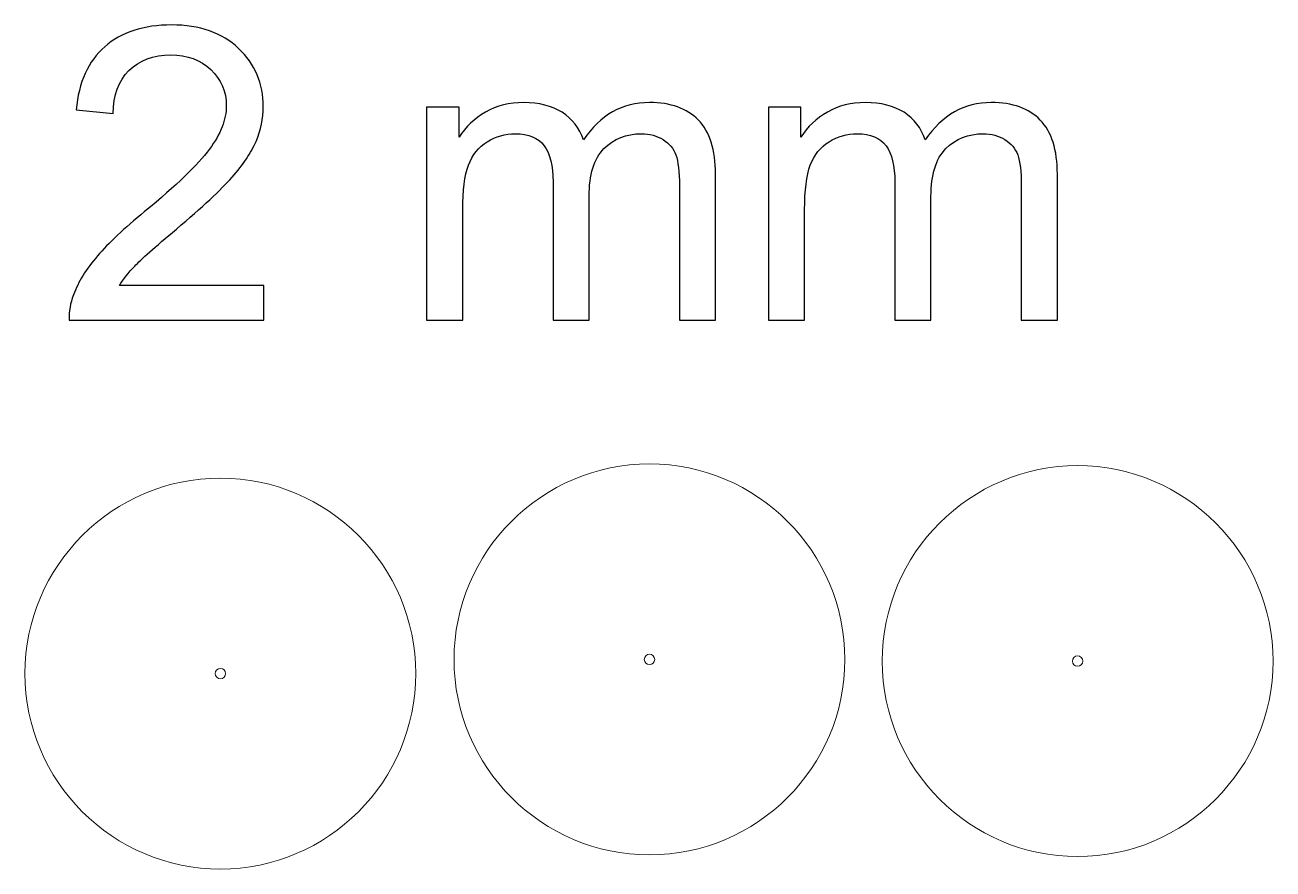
# Model space of a CAD drawing. Header units: millimetres. Extents: x -104 to 136, y -51 to 111.
import ezdxf

# ---------------------------------------------------------------- set-up
doc = ezdxf.new("R2010")
doc.units = ezdxf.units.MM
doc.header["$MEASUREMENT"] = 0
doc.layers.add('layer 1', color=7, linetype='Continuous')

msp = doc.modelspace()

# ---------------------------------------------------------------- linework, layer by layer
at = {"layer": 'layer 1', "color": 250}
for points, knots in [([(-57.7088, 61.2219), (-57.7088, 61.2219), (-57.7088, 54.6067), (-57.7088, 54.6067), (-57.7088, 54.6067), (-57.7088, 54.6067), (-95.0376, 54.6067), (-95.0376, 54.6067), (-95.0376, 54.6067), (-95.0901, 56.2736), (-94.8144, 57.8749), (-94.2238, 59.4237), (-94.2238, 59.4237), (-93.2656, 61.957), (-91.73, 64.4639), (-89.6168, 66.9184), (-89.6168, 66.9184), (-87.5036, 69.3728), (-84.4847, 72.2079), (-80.5602, 75.4237), (-80.5602, 75.4237), (-74.4569, 80.4507), (-70.3092, 84.4277), (-68.1435, 87.3678), (-68.1435, 87.3678), (-65.9647, 90.3079), (-64.8753, 93.0905), (-64.8753, 95.7156), (-64.8753, 95.7156), (-64.8753, 98.4588), (-65.8597, 100.7689), (-67.8285, 102.659), (-67.8285, 102.659), (-69.7973, 104.5359), (-72.3699, 105.4809), (-75.5332, 105.4809), (-75.5332, 105.4809), (-78.8801, 105.4809), (-81.5577, 104.4834), (-83.5659, 102.4883), (-83.5659, 102.4883), (-85.5741, 100.5064), (-86.5848, 97.7501), (-86.611, 94.2193), (-86.611, 94.2193), (-86.611, 94.2193), (-93.6988, 94.9281), (-93.6988, 94.9281), (-93.6988, 94.9281), (-93.2131, 100.2308), (-91.3756, 104.2734), (-88.1992, 107.056), (-88.1992, 107.056), (-85.0097, 109.8386), (-80.744, 111.2299), (-75.3756, 111.2299), (-75.3756, 111.2299), (-69.968, 111.2299), (-65.6759, 109.7336), (-62.5258, 106.7279), (-62.5258, 106.7279), (-59.3626, 103.7221), (-57.7875, 99.9945), (-57.7875, 95.5581), (-57.7875, 95.5581), (-57.7875, 93.3005), (-58.2469, 91.0823), (-59.1788, 88.9035), (-59.1788, 88.9035), (-60.0976, 86.7116), (-61.6333, 84.4146), (-63.7727, 81.9995), (-63.7727, 81.9995), (-65.9253, 79.5976), (-69.4823, 76.2768), (-74.4437, 72.0767), (-74.4437, 72.0767), (-78.6045, 68.5853), (-81.2821, 66.2227), (-82.4634, 64.9758), (-82.4634, 64.9758), (-83.6447, 63.7289), (-84.616, 62.482), (-85.3904, 61.2219), (-85.3904, 61.2219), (-85.3904, 61.2219), (-57.7088, 61.2219), (-57.7088, 61.2219)], [0, 0, 0, 0, 0.04347826, 0.04347826, 0.04347826, 0.04347826, 0.08695652, 0.08695652, 0.08695652, 0.08695652, 0.13043478, 0.13043478, 0.13043478, 0.13043478, 0.17391304, 0.17391304, 0.17391304, 0.17391304, 0.2173913, 0.2173913, 0.2173913, 0.2173913, 0.26086957, 0.26086957, 0.26086957, 0.26086957, 0.30434783, 0.30434783, 0.30434783, 0.30434783, 0.34782609, 0.34782609, 0.34782609, 0.34782609, 0.39130435, 0.39130435, 0.39130435, 0.39130435, 0.43478261, 0.43478261, 0.43478261, 0.43478261, 0.47826087, 0.47826087, 0.47826087, 0.47826087, 0.52173913, 0.52173913, 0.52173913, 0.52173913, 0.56521739, 0.56521739, 0.56521739, 0.56521739, 0.60869565, 0.60869565, 0.60869565, 0.60869565, 0.65217391, 0.65217391, 0.65217391, 0.65217391, 0.69565217, 0.69565217, 0.69565217, 0.69565217, 0.73913043, 0.73913043, 0.73913043, 0.73913043, 0.7826087, 0.7826087, 0.7826087, 0.7826087, 0.82608696, 0.82608696, 0.82608696, 0.82608696, 0.86956522, 0.86956522, 0.86956522, 0.86956522, 0.91304348, 0.91304348, 0.91304348, 0.91304348, 1, 1, 1, 1]), ([(-26.444, 54.6067), (-26.444, 54.6067), (-26.444, 95.4794), (-26.444, 95.4794), (-26.444, 95.4794), (-26.444, 95.4794), (-20.2226, 95.4794), (-20.2226, 95.4794), (-20.2226, 95.4794), (-20.2226, 95.4794), (-20.2226, 89.7042), (-20.2226, 89.7042), (-20.2226, 89.7042), (-18.9494, 91.6992), (-17.2431, 93.3137), (-15.1168, 94.5212), (-15.1168, 94.5212), (-12.9904, 95.7419), (-10.5754, 96.3456), (-7.8584, 96.3456), (-7.8584, 96.3456), (-4.8395, 96.3456), (-2.3588, 95.7156), (-0.4294, 94.4687), (-0.4294, 94.4687), (1.5001, 93.2086), (2.8651, 91.463), (3.6526, 89.2054), (3.6526, 89.2054), (6.9077, 93.9699), (11.121, 96.3456), (16.3187, 96.3456), (16.3187, 96.3456), (20.3876, 96.3456), (23.5246, 95.23), (25.7034, 92.9855), (25.7034, 92.9855), (27.8953, 90.7411), (28.9979, 87.2891), (28.9979, 82.6295), (28.9979, 82.6295), (28.9979, 82.6295), (28.9979, 54.6067), (28.9979, 54.6067), (28.9979, 54.6067), (28.9979, 54.6067), (22.0676, 54.6067), (22.0676, 54.6067), (22.0676, 54.6067), (22.0676, 54.6067), (22.0676, 80.3326), (22.0676, 80.3326), (22.0676, 80.3326), (22.0676, 83.0889), (21.8314, 85.084), (21.3851, 86.3047), (21.3851, 86.3047), (20.9389, 87.5253), (20.1251, 88.4966), (18.9307, 89.2448), (18.9307, 89.2448), (17.7494, 89.9929), (16.3581, 90.3604), (14.7699, 90.3604), (14.7699, 90.3604), (11.8823, 90.3604), (9.4935, 89.4023), (7.5903, 87.4991), (7.5903, 87.4991), (5.6871, 85.5828), (4.742, 82.5245), (4.742, 78.3244), (4.742, 78.3244), (4.742, 78.3244), (4.742, 54.6067), (4.742, 54.6067), (4.742, 54.6067), (4.742, 54.6067), (-2.1882, 54.6067), (-2.1882, 54.6067), (-2.1882, 54.6067), (-2.1882, 54.6067), (-2.1882, 81.1332), (-2.1882, 81.1332), (-2.1882, 81.1332), (-2.1882, 84.2046), (-2.7526, 86.5147), (-3.8814, 88.0503), (-3.8814, 88.0503), (-5.0102, 89.586), (-6.8609, 90.3604), (-9.4203, 90.3604), (-9.4203, 90.3604), (-11.3629, 90.3604), (-13.1611, 89.8485), (-14.8149, 88.8247), (-14.8149, 88.8247), (-16.4687, 87.801), (-17.6631, 86.3047), (-18.4112, 84.3227), (-18.4112, 84.3227), (-19.1463, 82.3539), (-19.5138, 79.5057), (-19.5138, 75.7912), (-19.5138, 75.7912), (-19.5138, 75.7912), (-19.5138, 54.6067), (-19.5138, 54.6067), (-19.5138, 54.6067), (-19.5138, 54.6067), (-26.444, 54.6067), (-26.444, 54.6067)], [0, 0, 0, 0, 0.03448276, 0.03448276, 0.03448276, 0.03448276, 0.06896552, 0.06896552, 0.06896552, 0.06896552, 0.10344828, 0.10344828, 0.10344828, 0.10344828, 0.13793103, 0.13793103, 0.13793103, 0.13793103, 0.17241379, 0.17241379, 0.17241379, 0.17241379, 0.20689655, 0.20689655, 0.20689655, 0.20689655, 0.24137931, 0.24137931, 0.24137931, 0.24137931, 0.27586207, 0.27586207, 0.27586207, 0.27586207, 0.31034483, 0.31034483, 0.31034483, 0.31034483, 0.34482759, 0.34482759, 0.34482759, 0.34482759, 0.37931034, 0.37931034, 0.37931034, 0.37931034, 0.4137931, 0.4137931, 0.4137931, 0.4137931, 0.44827586, 0.44827586, 0.44827586, 0.44827586, 0.48275862, 0.48275862, 0.48275862, 0.48275862, 0.51724138, 0.51724138, 0.51724138, 0.51724138, 0.55172414, 0.55172414, 0.55172414, 0.55172414, 0.5862069, 0.5862069, 0.5862069, 0.5862069, 0.62068966, 0.62068966, 0.62068966, 0.62068966, 0.65517241, 0.65517241, 0.65517241, 0.65517241, 0.68965517, 0.68965517, 0.68965517, 0.68965517, 0.72413793, 0.72413793, 0.72413793, 0.72413793, 0.75862069, 0.75862069, 0.75862069, 0.75862069, 0.79310345, 0.79310345, 0.79310345, 0.79310345, 0.82758621, 0.82758621, 0.82758621, 0.82758621, 0.86206897, 0.86206897, 0.86206897, 0.86206897, 0.89655172, 0.89655172, 0.89655172, 0.89655172, 0.93103448, 0.93103448, 0.93103448, 0.93103448, 1, 1, 1, 1]), ([(39.157, 54.6067), (39.157, 54.6067), (39.157, 95.4794), (39.157, 95.4794), (39.157, 95.4794), (39.157, 95.4794), (45.3784, 95.4794), (45.3784, 95.4794), (45.3784, 95.4794), (45.3784, 95.4794), (45.3784, 89.7042), (45.3784, 89.7042), (45.3784, 89.7042), (46.6516, 91.6992), (48.3579, 93.3137), (50.4842, 94.5212), (50.4842, 94.5212), (52.6106, 95.7419), (55.0256, 96.3456), (57.7426, 96.3456), (57.7426, 96.3456), (60.7615, 96.3456), (63.2422, 95.7156), (65.1716, 94.4687), (65.1716, 94.4687), (67.1011, 93.2086), (68.4661, 91.463), (69.2536, 89.2054), (69.2536, 89.2054), (72.5087, 93.9699), (76.722, 96.3456), (81.9197, 96.3456), (81.9197, 96.3456), (85.9886, 96.3456), (89.1256, 95.23), (91.3044, 92.9855), (91.3044, 92.9855), (93.4963, 90.7411), (94.5989, 87.2891), (94.5989, 82.6295), (94.5989, 82.6295), (94.5989, 82.6295), (94.5989, 54.6067), (94.5989, 54.6067), (94.5989, 54.6067), (94.5989, 54.6067), (87.6686, 54.6067), (87.6686, 54.6067), (87.6686, 54.6067), (87.6686, 54.6067), (87.6686, 80.3326), (87.6686, 80.3326), (87.6686, 80.3326), (87.6686, 83.0889), (87.4324, 85.084), (86.9861, 86.3047), (86.9861, 86.3047), (86.5399, 87.5253), (85.7261, 88.4966), (84.5317, 89.2448), (84.5317, 89.2448), (83.3504, 89.9929), (81.9591, 90.3604), (80.3709, 90.3604), (80.3709, 90.3604), (77.4833, 90.3604), (75.0945, 89.4023), (73.1913, 87.4991), (73.1913, 87.4991), (71.2881, 85.5828), (70.343, 82.5245), (70.343, 78.3244), (70.343, 78.3244), (70.343, 78.3244), (70.343, 54.6067), (70.343, 54.6067), (70.343, 54.6067), (70.343, 54.6067), (63.4128, 54.6067), (63.4128, 54.6067), (63.4128, 54.6067), (63.4128, 54.6067), (63.4128, 81.1332), (63.4128, 81.1332), (63.4128, 81.1332), (63.4128, 84.2046), (62.8484, 86.5147), (61.7196, 88.0503), (61.7196, 88.0503), (60.5908, 89.586), (58.7401, 90.3604), (56.1807, 90.3604), (56.1807, 90.3604), (54.2381, 90.3604), (52.4399, 89.8485), (50.7861, 88.8247), (50.7861, 88.8247), (49.1323, 87.801), (47.9379, 86.3047), (47.1898, 84.3227), (47.1898, 84.3227), (46.4547, 82.3539), (46.0872, 79.5057), (46.0872, 75.7912), (46.0872, 75.7912), (46.0872, 75.7912), (46.0872, 54.6067), (46.0872, 54.6067), (46.0872, 54.6067), (46.0872, 54.6067), (39.157, 54.6067), (39.157, 54.6067)], [0, 0, 0, 0, 0.03448276, 0.03448276, 0.03448276, 0.03448276, 0.06896552, 0.06896552, 0.06896552, 0.06896552, 0.10344828, 0.10344828, 0.10344828, 0.10344828, 0.13793103, 0.13793103, 0.13793103, 0.13793103, 0.17241379, 0.17241379, 0.17241379, 0.17241379, 0.20689655, 0.20689655, 0.20689655, 0.20689655, 0.24137931, 0.24137931, 0.24137931, 0.24137931, 0.27586207, 0.27586207, 0.27586207, 0.27586207, 0.31034483, 0.31034483, 0.31034483, 0.31034483, 0.34482759, 0.34482759, 0.34482759, 0.34482759, 0.37931034, 0.37931034, 0.37931034, 0.37931034, 0.4137931, 0.4137931, 0.4137931, 0.4137931, 0.44827586, 0.44827586, 0.44827586, 0.44827586, 0.48275862, 0.48275862, 0.48275862, 0.48275862, 0.51724138, 0.51724138, 0.51724138, 0.51724138, 0.55172414, 0.55172414, 0.55172414, 0.55172414, 0.5862069, 0.5862069, 0.5862069, 0.5862069, 0.62068966, 0.62068966, 0.62068966, 0.62068966, 0.65517241, 0.65517241, 0.65517241, 0.65517241, 0.68965517, 0.68965517, 0.68965517, 0.68965517, 0.72413793, 0.72413793, 0.72413793, 0.72413793, 0.75862069, 0.75862069, 0.75862069, 0.75862069, 0.79310345, 0.79310345, 0.79310345, 0.79310345, 0.82758621, 0.82758621, 0.82758621, 0.82758621, 0.86206897, 0.86206897, 0.86206897, 0.86206897, 0.89655172, 0.89655172, 0.89655172, 0.89655172, 0.93103448, 0.93103448, 0.93103448, 0.93103448, 1, 1, 1, 1])]:
    msp.add_open_spline(points, degree=3, knots=knots, dxfattribs=at)
at = {"layer": 'layer 1', "color": 242, "lineweight": 15}
for points in [[(16.3265, 27.0032), (36.9809, 27.0032), (53.8265, 10.1574), (53.8265, -10.4968), (53.8265, -10.4968), (53.8265, -31.1511), (36.9809, -47.9969), (16.3265, -47.9969), (16.3265, -47.9969), (-4.3279, -47.9969), (-21.1735, -31.1511), (-21.1735, -10.4968), (-21.1735, -10.4968), (-21.1735, 10.1574), (-4.3279, 27.0032), (16.3265, 27.0032)], [(98.4811, 26.6843), (119.1355, 26.6843), (135.9811, 9.8385), (135.9811, -10.8157), (135.9811, -10.8157), (135.9811, -31.47), (119.1355, -48.3158), (98.4811, -48.3158), (98.4811, -48.3158), (77.8267, -48.3158), (60.9811, -31.47), (60.9811, -10.8157), (60.9811, -10.8157), (60.9811, 9.8385), (77.8267, 26.6843), (98.4811, 26.6843)], [(-66.015, 24.294), (-45.3606, 24.294), (-28.515, 7.4482), (-28.515, -13.206), (-28.515, -13.206), (-28.515, -33.8603), (-45.3606, -50.7061), (-66.015, -50.7061), (-66.015, -50.7061), (-86.6694, -50.7061), (-103.515, -33.8603), (-103.515, -13.206), (-103.515, -13.206), (-103.515, 7.4482), (-86.6694, 24.294), (-66.015, 24.294)], [(16.3265, -9.4968), (16.8773, -9.4968), (17.3265, -9.946), (17.3265, -10.4968), (17.3265, -10.4968), (17.3265, -11.0476), (16.8773, -11.4968), (16.3265, -11.4968), (16.3265, -11.4968), (15.7757, -11.4968), (15.3265, -11.0476), (15.3265, -10.4968), (15.3265, -10.4968), (15.3265, -9.946), (15.7757, -9.4968), (16.3265, -9.4968)], [(98.4811, -9.8157), (99.0319, -9.8157), (99.4811, -10.2649), (99.4811, -10.8157), (99.4811, -10.8157), (99.4811, -11.3665), (99.0319, -11.8157), (98.4811, -11.8157), (98.4811, -11.8157), (97.9303, -11.8157), (97.4811, -11.3665), (97.4811, -10.8157), (97.4811, -10.8157), (97.4811, -10.2649), (97.9303, -9.8157), (98.4811, -9.8157)], [(-66.015, -12.206), (-65.4642, -12.206), (-65.015, -12.6552), (-65.015, -13.206), (-65.015, -13.206), (-65.015, -13.7568), (-65.4642, -14.206), (-66.015, -14.206), (-66.015, -14.206), (-66.5658, -14.206), (-67.015, -13.7568), (-67.015, -13.206), (-67.015, -13.206), (-67.015, -12.6552), (-66.5658, -12.206), (-66.015, -12.206)]]:
    msp.add_open_spline(points, degree=3, knots=[0, 0, 0, 0, 0.2, 0.2, 0.2, 0.2, 0.4, 0.4, 0.4, 0.4, 0.6, 0.6, 0.6, 0.6, 1, 1, 1, 1], dxfattribs=at)

doc.saveas('drawing.dxf')
